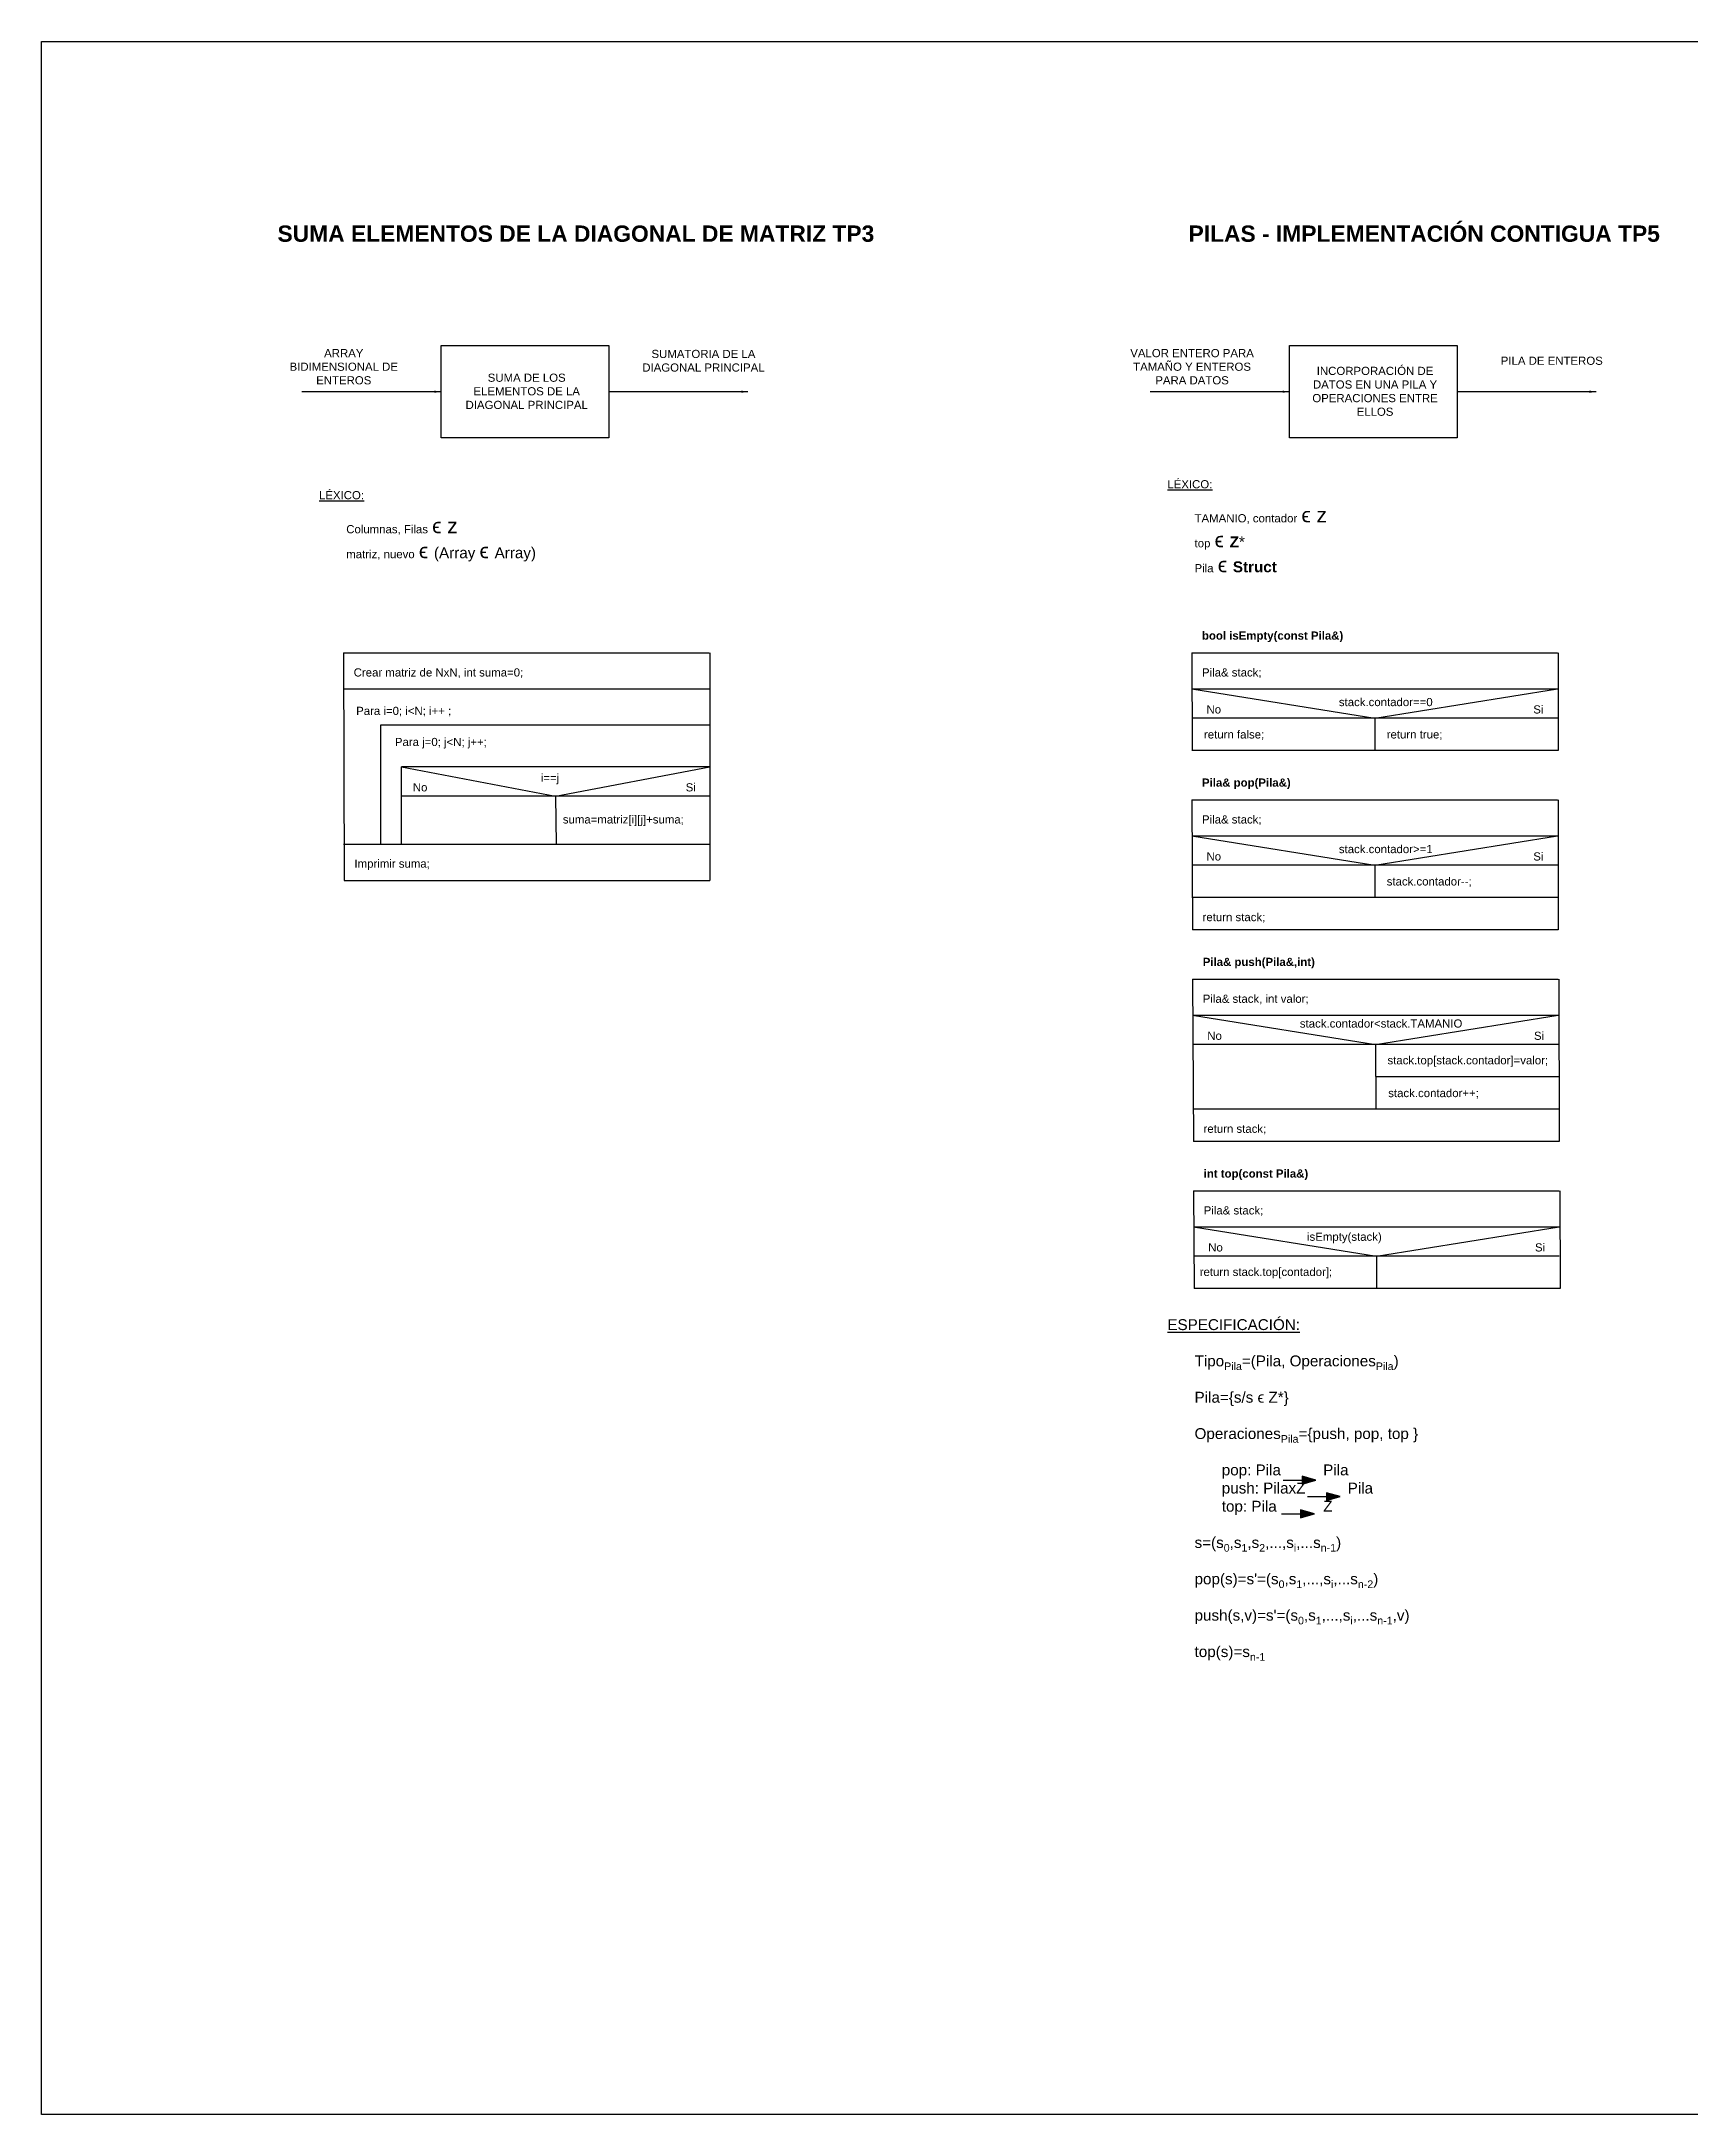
# Model space of a CAD drawing. Header units: millimetres. Extents: x 9955 to 14518, y 1647 to 2409.
# Drawn here: x 9955 to 10561, y 1647 to 2409 of the extents above; entities that cross this region are included whole.
import ezdxf

# ---------------------------------------------------------------- set-up
doc = ezdxf.new("R2010")
doc.units = ezdxf.units.MM
doc.styles.get("Standard").update_dxf_attribs({"font": 'arial.ttf'})

msp = doc.modelspace()

# ---------------------------------------------------------------- hatches: boundary and pattern name
h = msp.add_hatch(color=256)
h.dxf.hatch_style = 1
h.paths.add_polyline_path([(10418.05, 1881.35), (10418.05, 1878.47), (10423.1, 1879.91)])
h = msp.add_hatch(color=256)
h.dxf.hatch_style = 1
h.paths.add_polyline_path([(10427.01, 1875.29), (10427.01, 1872.41), (10432.05, 1873.85)])
h = msp.add_hatch(color=256)
h.dxf.hatch_style = 1
h.paths.add_polyline_path([(10417.47, 1868.94), (10417.47, 1866.06), (10422.52, 1867.5)])

# ---------------------------------------------------------------- linework, layer by layer
for p, q in [((10101.58, 2279.87), (10050.47, 2279.87)), ((10214.39, 2279.87), (10163.27, 2279.87)), ((10163.27, 2279.87), (10163.27, 2268.98)), ((10413.33, 2279.87), (10362.21, 2279.87)), ((10526.13, 2279.87), (10475.01, 2279.87)), ((10475.01, 2279.87), (10475.01, 2268.98)), ((10065.73, 2183.9), (10200.09, 2183.9)), ((10065.73, 2183.9), (10066.01, 2100.21)), ((10200.37, 2183.9), (10200.37, 2100.21)), ((10377.47, 2183.9), (10511.84, 2183.9)), ((10377.47, 2183.9), (10377.59, 2148)), ((10512.12, 2183.9), (10512.12, 2148)), ((10065.73, 2170.63), (10200.09, 2170.63)), ((10377.47, 2170.63), (10511.84, 2170.63)), ((10377.47, 2170.63), (10444.69, 2159.88)), ((10444.69, 2159.88), (10511.84, 2170.63)), ((10200.09, 2157.37), (10079.38, 2157.37)), ((10079.38, 2157.37), (10079.38, 2113.47)), ((10511.84, 2159.88), (10377.54, 2159.88)), ((10444.69, 2159.88), (10444.78, 2148)), ((10200.37, 2142.01), (10087.05, 2142.01)), ((10087.05, 2113.47), (10087.05, 2142.01)), ((10087.05, 2142.01), (10143.71, 2131.26)), ((10143.71, 2131.26), (10200.37, 2142.01)), ((10512.12, 2148), (10377.47, 2148)), ((10200.37, 2131.26), (10087.05, 2131.26)), ((10143.71, 2131.26), (10143.85, 2113.47)), ((10377.47, 2129.88), (10511.84, 2129.88)), ((10377.47, 2129.88), (10377.75, 2082.11)), ((10512.12, 2129.88), (10512.12, 2082.11)), ((10200.37, 2113.47), (10065.73, 2113.47)), ((10377.47, 2116.61), (10511.84, 2116.61)), ((10377.47, 2116.61), (10444.69, 2105.86)), ((10444.69, 2105.86), (10511.84, 2116.61)), ((10511.84, 2105.86), (10377.54, 2105.86)), ((10444.69, 2105.86), (10444.78, 2093.98)), ((10066.01, 2100.21), (10200.37, 2100.21)), ((10512.12, 2093.98), (10377.47, 2093.98)), ((10512.12, 2082.11), (10377.75, 2082.11)), ((10377.75, 2063.98), (10512.12, 2063.98)), ((10377.75, 2063.98), (10378.1, 2004.34)), ((10512.39, 2063.98), (10512.46, 2004.34)), ((10377.75, 2050.72), (10512.12, 2050.72)), ((10377.75, 2050.72), (10444.97, 2039.96)), ((10444.97, 2039.96), (10512.12, 2050.72)), ((10512.12, 2039.96), (10377.82, 2039.96)), ((10444.97, 2039.96), (10445.06, 2016.21)), ((10512.39, 2028.09), (10445.07, 2028.09)), ((10512.39, 2016.21), (10378.03, 2016.21)), ((10512.46, 2004.34), (10378.1, 2004.34)), ((10378.1, 1986.21), (10512.46, 1986.21)), ((10378.1, 1986.21), (10378.31, 1950.32)), ((10512.74, 1986.21), (10512.81, 1950.32)), ((10378.1, 1972.95), (10512.46, 1972.95)), ((10378.1, 1972.95), (10445.31, 1962.19)), ((10445.31, 1962.19), (10512.46, 1972.95)), ((10512.46, 1962.19), (10378.16, 1962.19)), ((10445.36, 1962.19), (10445.41, 1950.31)), ((10512.81, 1950.32), (10378.31, 1950.32)), ((10411.01, 1879.91), (10418.05, 1879.91)), ((10410.43, 1867.5), (10417.47, 1867.5)), ((10419.97, 1873.85), (10427.01, 1873.85))]:
    msp.add_line(p, q)
for points in [[(9954.75, 2408.57), (12140.55, 2408.57), (12140.55, 1646.79), (9954.75, 1646.79)], [(10101.58, 2296.79), (10163.27, 2296.79), (10163.27, 2262.95), (10101.58, 2262.95)], [(10413.33, 2296.79), (10475.01, 2296.79), (10475.01, 2262.95), (10413.33, 2262.95)], [(10418.05, 1881.35), (10418.05, 1878.47), (10423.1, 1879.91)], [(10427.01, 1875.29), (10427.01, 1872.41), (10432.05, 1873.85)], [(10417.47, 1868.94), (10417.47, 1866.06), (10422.52, 1867.5)]]:
    msp.add_lwpolyline(points, close=True)
for points in [[(10099.08, 2280.29), (10099.08, 2279.45), (10101.58, 2279.87)], [(10211.89, 2280.29), (10211.89, 2279.45), (10214.39, 2279.87)], [(10410.83, 2280.29), (10410.83, 2279.45), (10413.33, 2279.87)], [(10523.63, 2280.29), (10523.63, 2279.45), (10526.13, 2279.87)]]:
    msp.add_solid(points)

# ---------------------------------------------------------------- texts
for s, width, heights, insert, char_height, attachment_point in [('{\\fArial|b1|i0|c0|p34;\\H1.2x;SUMA ELEMENTOS DE LA DIAGONAL DE MATRIZ TP3}', 235.5056, [0], (10151.14, 2337.91), 5, 5), ('{\\fArial|b1|i0|c0|p34;\\H1.2x;PILAS - IMPLEMENTACIÓN CONTIGUA TP5}', 235.5056, [0], (10462.89, 2337.91), 5, 5), ('{\\H1.2x;ARRAY \\PBIDIMENSIONAL DE ENTEROS}', 54.9256, [0], (10065.84, 2289.04), 2.5, 5), ('{\\H1.2x;SUMATORIA DE LA DIAGONAL PRINCIPAL}', 54.0246, [0], (10198.02, 2291.23), 2.5, 5), ('{\\H1.2x;VALOR ENTERO PARA TAMAÑO Y ENTEROS PARA DATOS}', 54.9256, [0], (10377.58, 2289.04), 2.5, 5), ('{\\H1.2x;SUMA DE LOS ELEMENTOS DE LA DIAGONAL PRINCIPAL}', 55.4517, [0], (10133.07, 2280), 2.5, 5), ('{\\H1.2x;INCORPORACIÓN DE DATOS EN UNA PILA Y OPERACIONES ENTRE ELLOS}', 55.4517, [0], (10444.82, 2280), 2.5, 5), ('{\\H1.2x;PILA DE ENTEROS}', 54.0246, [0], (10509.77, 2291.23), 2.5, 5), ('\\pxql;{\\fArial|b1|i0|c0|p34;\\H1.2x;\\C215;\\c10507177;bool isEmpty(const Pila&)}', 70.3287, [0], (10416.39, 2189.81), 2.5, 5), ('\\pxql;{\\H1.2x;Crear matriz de NxN, int suma=0;}', 70.3287, [0], (10104.65, 2176.44), 2.5, 5), ('\\pxql;{\\H1.2x;Pila& stack;}', 70.3287, [0], (10416.39, 2176.44), 2.5, 5), ('{\\H1.2x;No}', 11.4624, [0], (10382.89, 2163.1), 2.5, 4), ('\\pxql;{\\H1.2x;stack.contador==0}', 51.6797, [0], (10457.36, 2165.81), 2.5, 5), ('{\\H1.2x;Si}', 11.4624, [0], (10502.96, 2163.1), 2.5, 4), ('\\pxql;{\\H1.2x;return false;}', 51.6797, [0], (10407.8, 2153.66), 2.5, 5), ('\\pxql;{\\H1.2x;return true;}', 51.6797, [0], (10474.95, 2153.66), 2.5, 5), ('{\\H1.2x;No}', 11.4624, [0], (10091.23, 2134.47), 2.5, 4), ('{\\H1.2x;i==j}', 93.8573, [0], (10141.64, 2137.57), 2.5, 5), ('{\\H1.2x;Si}', 11.4624, [0], (10191.5, 2134.47), 2.5, 4), ('\\pxql;{\\fArial|b1|i0|c0|p34;\\H1.2x;\\C215;\\c10507177;Pila& pop(Pila&)}', 70.3287, [0], (10416.39, 2135.79), 2.5, 5), ('{\\H1.2x;suma=matriz[i][j]+suma;}', 55.2623, [13.32], (10146.34, 2122.25), 2.5, 4), ('\\pxql;{\\H1.2x;Pila& stack;}', 70.3287, [0], (10416.39, 2122.42), 2.5, 5), ('{\\H1.2x;No}', 11.4624, [0], (10382.89, 2109.08), 2.5, 4), ('\\pxql;{\\H1.2x;stack.contador>=1}', 51.6797, [0], (10457.36, 2111.79), 2.5, 5), ('{\\H1.2x;Si}', 11.4624, [0], (10502.96, 2109.08), 2.5, 4), ('\\pxql;{\\H1.2x;Imprimir suma;}', 70.3287, [0], (10104.93, 2106.02), 2.5, 5), ('\\pxql;{\\H1.2x;stack.contador--;}', 51.6797, [0], (10474.95, 2099.64), 2.5, 5), ('\\pxql;{\\H1.2x;return stack;}', 70.3287, [0], (10416.6, 2086.53), 2.5, 5), ('\\pxql;{\\fArial|b1|i0|c0|p34;\\H1.2x;\\C215;\\c10507177;Pila& push(Pila&,int)}', 70.3287, [0], (10416.67, 2069.9), 2.5, 5), ('\\pxql;{\\H1.2x;Pila& stack, int valor;}', 70.3287, [0], (10416.67, 2056.53), 2.5, 5), ('\\pxql;{\\H1.2x;stack.contador<stack.TAMANIO}', 51.6797, [0], (10443.03, 2047.69), 2.5, 5), ('{\\H1.2x;No}', 11.4624, [0], (10383.17, 2043.18), 2.5, 4), ('{\\H1.2x;Si}', 11.4624, [0], (10503.24, 2043.18), 2.5, 4), ('\\pxql;{\\H1.2x;stack.top[stack.contador]=valor;}', 51.6797, [0], (10475.23, 2033.75), 2.5, 5), ('\\pxql;{\\H1.2x;stack.contador++;}', 51.6797, [0], (10475.51, 2021.87), 2.5, 5), ('\\pxql;{\\H1.2x;return stack;}', 70.3287, [0], (10416.95, 2008.76), 2.5, 5), ('\\pxql;{\\fArial|b1|i0|c0|p34;\\H1.2x;\\C215;\\c10507177;int top(const Pila&)}', 70.3287, [0], (10417.02, 1992.13), 2.5, 5), ('\\pxql;{\\H1.2x;Pila& stack;}', 70.3287, [0], (10417.02, 1978.76), 2.5, 5), ('{\\H1.2x;No}', 11.4624, [0], (10383.52, 1965.41), 2.5, 4), ('\\pxqj;{\\H1.2x;isEmpty(stack)}', 51.6797, [0], (10445.66, 1968.91), 2.5, 5), ('{\\H1.2x;Si}', 11.4624, [0], (10503.59, 1965.41), 2.5, 4), ('\\pxql;{\\H1.2x;return stack.top[contador];}', 61.1957, [0], (10410.99, 1955.98), 2.5, 5)]:
    msp.add_mtext_dynamic_manual_height_columns(s, width=width, gutter_width=12.5, heights=heights, dxfattribs=dict(insert=insert, char_height=char_height, attachment_point=attachment_point))
at = {"char_height": 2.5}
for s, insert, width, attachment_point in [('{\\H1.2x;\\LLÉXICO:\\P\\P\\l^ITAMANIO, contador\\H1.33333x; \\H1.375x;ϵ z\\H0.72727x;\\P\\H0.75x;^Itop\\H1.33333x; \\H1.375x;ϵ \\fArial|b1|i0|c0|p34;\\H0.72727x;Z\\fArial|b0|i0|c0|p34;*\\H1.37499x; \\H0.72727x;\\P^I\\H0.75001x;Pila\\H1.33333x; \\H1.375x;ϵ \\fArial|b1|i0|c0|p34;\\H0.72728x;Struct\\fArial|b0|i0|c0|p34;\\H0.99998x;\\P^I}', (10368.5, 2226.58), 160.7666, 4), ('{\\H1.2x;\\LLÉXICO:\\P\\P\\l^IColumnas, Filas\\H1.33333x; \\H1.375x;ϵ z\\H0.72727x;\\P\\H0.75x;^Imatriz, nuevo\\H1.33333x; \\H1.375x;ϵ \\H0.72727x;(Array \\H1.375x;ϵ \\H0.72727x;Array)\\H1.375x; \\H0.72727x;\\P^I}', (10056.75, 2226.58), 160.7666, 4), ('{\\H1.2x;  Para i=0; i<N; i++ ;}', (10086.71, 2162.31), 120.5838, 5), ('{\\H1.2x;  Para j=0; j<N; j++; }', (10100.36, 2150.71), 120.5838, 5), ("\\A1;{\\H1.6x;\\LESPECIFICACIÓN:\\P\\l\\P^ITipo\\H0.7x;\\S^ Pila;\\H1.42857x;=(Pila, Operaciones\\H0.7x;\\S^ Pila;\\H1.42857x;)\\P^I\\L\\P\\l^IPila=\\{s/s ϵ Z*\\}^I\\P\\P^IOperaciones\\H0.7x;\\S^ Pila;\\H1.42857x;=\\{push, pop, top \\}\\P^I\\P\\pxl8;pop: Pila          Pila\\Ppush: PilaxZ          Pila\\Ptop: Pila           Z \\P\\P\\pl0;^Is=(s\\H0.7x;\\S^ 0;\\H1.42857x;,s\\H0.7x;\\S^ 1;\\H1.42857x;,s\\H0.7x;\\S^ 2;\\H1.42857x;,\\H1x;...,s\\H0.7x;\\S^ i;\\H1.42857x;,...s\\H0.7x;\\S^ n-1;\\H1.42857x;)\\P\\P^Ipop(s)=s'=(s\\H0.7x;\\S^ 0;\\H1.42857x;,s\\H0.7x;\\S^ 1;\\H1.42857x;,\\H1x;...,s\\H0.7x;\\S^ i;\\H1.42857x;,...s\\H0.7x;\\S^ n-2;\\H1.42857x;)\\P\\pl8;\\P\\pl0;^Ipush(s,v)=s'=(s\\H0.7x;\\S^ 0;\\H1.42857x;,s\\H0.7x;\\S^ 1;\\H1.42857x;,\\H1x;...,s\\H0.7x;\\S^ i;\\H1.42857x;,...s\\H0.7x;\\S^ n-1;\\H1.42857x;,v)\\P^I\\P^I\\H1.00002x;top(s)=s\\H0.7x;\\S^ n-1;\\H1.42857x;\\P\\H0.99999x;\\P\\pl8;\\P\\pl4;\\H0.99998x;\\P\\P\\P\\P\\pi-4;^I}", (10368.5, 1852.95), 144.0572, 4)]:
    msp.add_mtext(s, dxfattribs=dict(at, insert=insert, width=width, attachment_point=attachment_point))

doc.saveas('drawing.dxf')
